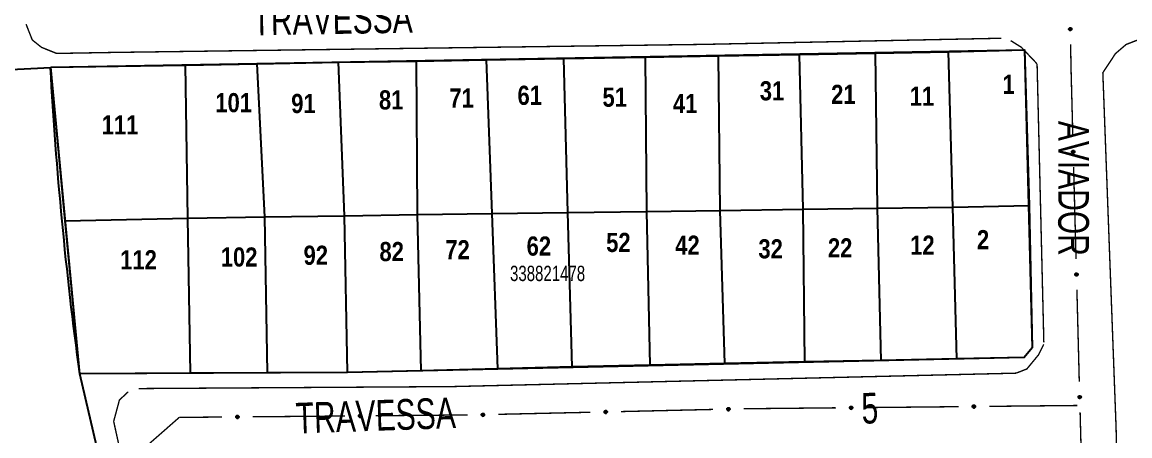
# Model space of a CAD drawing. Extents: x 204256 to 207861, y 4845615 to 4848347.
# Drawn here: x 204413.9 to 204558.3, y 4847284.3 to 4847338.3 of the extents above; entities that cross this region are included whole.
import ezdxf
from ezdxf.enums import TextEntityAlignment as Align

# ---------------------------------------------------------------- set-up
doc = ezdxf.new("R2010")
doc.units = 0
doc.header["$LTSCALE"] = 1.5
doc.header["$MEASUREMENT"] = 0
for name, color, linetype in [('CD-MALHA-LOTES', 40, 'CONTINUOUS'), ('CD_TXT_QUADRA', 7, 'CONTINUOUS'), ('RU-QUADRAS', 210, 'CONTINUOUS'), ('SV-EIXO-RUA-PAV', 20, 'CONTINUOUS'), ('SV-RUA-PAVIM-S-GUIA-C-GUIA', 7, 'CONTINUOUS'), ('SV-TXT-RUA-PAV-S-GUIA-C-GUIA', 7, 'CONTINUOUS'), ('Th_NmrPort', 7, 'CONTINUOUS')]:
    doc.layers.add(name, color=color, linetype=linetype)
doc.styles.add('ARIAL', font='ARIAL.TTF')
doc.styles.get("Standard").update_dxf_attribs({"font": 'swisscbo.ttf'})

msp = doc.modelspace()

# ---------------------------------------------------------------- linework, layer by layer
at = {"layer": 'CD-MALHA-LOTES', "linetype": 'Continuous', "flags": 128}
for points in [[(204534.62, 4847334.41), (204544.52, 4847334.67)], [(204544.52, 4847334.67), (204545.14, 4847314.36)], [(204455.13, 4847333.05), (204465.29, 4847333.22)], [(204465.29, 4847333.22), (204474.43, 4847333.38)], [(204465.43, 4847313.19), (204465.29, 4847333.22)], [(204474.43, 4847333.38), (204484.48, 4847333.55)], [(204475.15, 4847313.34), (204474.43, 4847333.38)], [(204484.48, 4847333.55), (204495.13, 4847333.73)], [(204485.04, 4847313.46), (204484.48, 4847333.55)], [(204495.13, 4847333.73), (204504.68, 4847333.9)], [(204495.31, 4847313.6), (204495.13, 4847333.73)], [(204504.68, 4847333.9), (204515.22, 4847334.08)], [(204504.88, 4847313.73), (204504.68, 4847333.9)], [(204515.22, 4847334.08), (204525.1, 4847334.25)], [(204515.68, 4847313.88), (204515.22, 4847334.08)], [(204525.1, 4847334.25), (204534.62, 4847334.41)], [(204525.38, 4847314.01), (204525.1, 4847334.25)], [(204535.21, 4847314.15), (204534.62, 4847334.41)], [(204417.62, 4847332.4), (204435.18, 4847332.7)], [(204419.51, 4847312.38), (204417.62, 4847332.4)], [(204435.18, 4847332.7), (204444.52, 4847332.86)], [(204435.51, 4847312.73), (204435.18, 4847332.7)], [(204444.52, 4847332.86), (204455.13, 4847333.05)], [(204445.51, 4847312.88), (204444.52, 4847332.86)], [(204455.9, 4847313.04), (204455.13, 4847333.05)], [(204535.21, 4847314.15), (204545.14, 4847314.36)], [(204545.14, 4847314.36), (204545.56, 4847295.82), (204544.49, 4847294.54), (204535.72, 4847294.4)], [(204445.51, 4847312.88), (204455.9, 4847313.04)], [(204455.9, 4847313.04), (204465.43, 4847313.19)], [(204456.3, 4847292.59), (204455.9, 4847313.04)], [(204465.43, 4847313.19), (204475.15, 4847313.34)], [(204465.92, 4847292.83), (204465.43, 4847313.19)], [(204475.15, 4847313.34), (204485.04, 4847313.46)], [(204475.89, 4847293.08), (204475.15, 4847313.34)], [(204485.04, 4847313.46), (204495.31, 4847313.6)], [(204485.58, 4847293.32), (204485.04, 4847313.46)], [(204495.31, 4847313.6), (204504.88, 4847313.73)], [(204495.77, 4847293.54), (204495.31, 4847313.6)], [(204504.88, 4847313.73), (204515.68, 4847313.88)], [(204505.48, 4847293.75), (204504.88, 4847313.73)], [(204515.68, 4847313.88), (204525.38, 4847314.01)], [(204515.92, 4847293.97), (204515.68, 4847313.88)], [(204525.38, 4847314.01), (204535.21, 4847314.15)], [(204525.87, 4847294.18), (204525.38, 4847314.01)], [(204535.72, 4847294.4), (204535.21, 4847314.15)], [(204419.51, 4847312.38), (204435.51, 4847312.73)], [(204421.4, 4847292.41), (204419.51, 4847312.38)], [(204435.51, 4847312.73), (204445.51, 4847312.88)], [(204435.85, 4847292.49), (204435.51, 4847312.73)], [(204445.86, 4847292.54), (204445.51, 4847312.88)], [(204525.87, 4847294.18), (204515.92, 4847293.97)], [(204535.72, 4847294.4), (204525.87, 4847294.18)], [(204465.92, 4847292.83), (204456.3, 4847292.59)], [(204475.89, 4847293.08), (204465.92, 4847292.83)], [(204485.58, 4847293.32), (204475.89, 4847293.08)], [(204495.77, 4847293.54), (204485.58, 4847293.32)], [(204505.48, 4847293.75), (204495.77, 4847293.54)], [(204515.92, 4847293.97), (204505.48, 4847293.75)], [(204435.85, 4847292.49), (204421.4, 4847292.41)], [(204445.86, 4847292.54), (204435.85, 4847292.49)], [(204456.3, 4847292.59), (204445.86, 4847292.54)]]:
    msp.add_lwpolyline(points, dxfattribs=at)
at = {"layer": 'RU-QUADRAS', "color": 6, "linetype": 'Continuous'}
msp.add_lwpolyline([(204387.44, 4847361.59), (204397.67, 4847296.07), (204408.44, 4847230.27), (204410.4, 4847214.76, 0.016314), (204417.77, 4847179.91), (204420.68, 4847169.53, 0.01877), (204432.62, 4847134.8), (204438.39, 4847122.59), (204468.64, 4847123.84), (204443.94, 4847188.17), (204443.21, 4847228.21), (204436.39, 4847228.03), (204421.41, 4847292.42, -0.019326), (204417.59, 4847332.34), (204411.6, 4847332.04, 0.014789), (204409.44, 4847395.43)], format="xyb", dxfattribs=at)
msp.add_lwpolyline([(204417.62, 4847332.4), (204544.52, 4847334.67), (204545.56, 4847295.82), (204544.49, 4847294.54), (204456.3, 4847292.59), (204421.4, 4847292.41)], close=True, dxfattribs=at)
at = {"layer": 'SV-EIXO-RUA-PAV'}
for points in [[(204550.61, 4847337.52), (204550.65, 4847337.49), (204550.67, 4847337.45), (204550.68, 4847337.42), (204550.68, 4847337.38), (204550.68, 4847337.35), (204550.67, 4847337.31), (204550.65, 4847337.27), (204550.62, 4847337.24), (204550.58, 4847337.22), (204550.55, 4847337.2), (204550.51, 4847337.2), (204550.48, 4847337.2), (204550.44, 4847337.21), (204550.4, 4847337.23), (204550.37, 4847337.27), (204550.34, 4847337.3), (204550.33, 4847337.34), (204550.33, 4847337.37), (204550.33, 4847337.41), (204550.34, 4847337.44), (204550.36, 4847337.48), (204550.4, 4847337.52), (204550.43, 4847337.54), (204550.47, 4847337.55), (204550.5, 4847337.55), (204550.54, 4847337.55), (204550.57, 4847337.54), (204550.61, 4847337.52)], [(204551, 4847321.53), (204551.03, 4847321.49), (204551.06, 4847321.46), (204551.07, 4847321.42), (204551.07, 4847321.39), (204551.07, 4847321.35), (204551.06, 4847321.32), (204551.04, 4847321.28), (204551.01, 4847321.24), (204550.97, 4847321.22), (204550.93, 4847321.21), (204550.9, 4847321.2), (204550.86, 4847321.21), (204550.83, 4847321.22), (204550.79, 4847321.24), (204550.76, 4847321.27), (204550.73, 4847321.31), (204550.72, 4847321.34), (204550.72, 4847321.38), (204550.72, 4847321.41), (204550.73, 4847321.45), (204550.75, 4847321.49), (204550.79, 4847321.52), (204550.82, 4847321.54), (204550.85, 4847321.55), (204550.89, 4847321.56), (204550.93, 4847321.56), (204550.96, 4847321.55), (204551, 4847321.53)], [(204551.42, 4847305.53), (204551.45, 4847305.5), (204551.48, 4847305.46), (204551.49, 4847305.43), (204551.49, 4847305.39), (204551.49, 4847305.36), (204551.48, 4847305.32), (204551.46, 4847305.29), (204551.43, 4847305.25), (204551.39, 4847305.23), (204551.36, 4847305.21), (204551.32, 4847305.21), (204551.29, 4847305.21), (204551.25, 4847305.22), (204551.21, 4847305.24), (204551.18, 4847305.28), (204551.15, 4847305.31), (204551.14, 4847305.35), (204551.14, 4847305.38), (204551.14, 4847305.42), (204551.15, 4847305.45), (204551.17, 4847305.49), (204551.21, 4847305.53), (204551.24, 4847305.55), (204551.28, 4847305.56), (204551.31, 4847305.56), (204551.35, 4847305.56), (204551.38, 4847305.55), (204551.42, 4847305.53)], [(204551.84, 4847289.54), (204551.88, 4847289.5), (204551.9, 4847289.47), (204551.91, 4847289.43), (204551.91, 4847289.4), (204551.91, 4847289.36), (204551.9, 4847289.33), (204551.88, 4847289.29), (204551.85, 4847289.26), (204551.81, 4847289.23), (204551.78, 4847289.22), (204551.74, 4847289.22), (204551.71, 4847289.22), (204551.67, 4847289.23), (204551.63, 4847289.25), (204551.6, 4847289.28), (204551.57, 4847289.32), (204551.56, 4847289.35), (204551.56, 4847289.39), (204551.56, 4847289.43), (204551.57, 4847289.46), (204551.59, 4847289.5), (204551.63, 4847289.53), (204551.66, 4847289.56), (204551.7, 4847289.57), (204551.73, 4847289.57), (204551.77, 4847289.57), (204551.8, 4847289.56), (204551.84, 4847289.54)], [(204441.82, 4847286.91), (204441.85, 4847286.95), (204441.89, 4847286.97), (204441.92, 4847286.98), (204441.96, 4847286.98), (204441.99, 4847286.98), (204442.03, 4847286.97), (204442.06, 4847286.95), (204442.1, 4847286.92), (204442.12, 4847286.88), (204442.13, 4847286.84), (204442.13, 4847286.81), (204442.13, 4847286.77), (204442.12, 4847286.74), (204442.1, 4847286.7), (204442.06, 4847286.67), (204442.03, 4847286.64), (204441.99, 4847286.64), (204441.96, 4847286.63), (204441.92, 4847286.63), (204441.89, 4847286.65), (204441.85, 4847286.67), (204441.82, 4847286.7), (204441.79, 4847286.74), (204441.78, 4847286.77), (204441.78, 4847286.81), (204441.78, 4847286.84), (204441.79, 4847286.88), (204441.82, 4847286.91)], [(204457.81, 4847287.05), (204457.85, 4847287.09), (204457.88, 4847287.11), (204457.92, 4847287.12), (204457.95, 4847287.12), (204457.99, 4847287.12), (204458.02, 4847287.11), (204458.06, 4847287.09), (204458.1, 4847287.05), (204458.12, 4847287.02), (204458.13, 4847286.98), (204458.13, 4847286.95), (204458.13, 4847286.91), (204458.12, 4847286.88), (204458.1, 4847286.84), (204458.06, 4847286.8), (204458.03, 4847286.78), (204457.99, 4847286.77), (204457.96, 4847286.77), (204457.92, 4847286.77), (204457.89, 4847286.78), (204457.85, 4847286.8), (204457.82, 4847286.84), (204457.79, 4847286.87), (204457.78, 4847286.91), (204457.78, 4847286.94), (204457.78, 4847286.98), (204457.79, 4847287.01), (204457.81, 4847287.05)], [(204473.81, 4847287.2), (204473.85, 4847287.24), (204473.88, 4847287.26), (204473.92, 4847287.27), (204473.95, 4847287.27), (204473.99, 4847287.27), (204474.02, 4847287.26), (204474.06, 4847287.24), (204474.09, 4847287.21), (204474.12, 4847287.17), (204474.13, 4847287.14), (204474.13, 4847287.1), (204474.13, 4847287.07), (204474.12, 4847287.03), (204474.1, 4847286.99), (204474.06, 4847286.96), (204474.03, 4847286.93), (204473.99, 4847286.92), (204473.96, 4847286.92), (204473.92, 4847286.92), (204473.89, 4847286.93), (204473.85, 4847286.95), (204473.82, 4847286.99), (204473.79, 4847287.02), (204473.78, 4847287.06), (204473.78, 4847287.09), (204473.78, 4847287.13), (204473.79, 4847287.16), (204473.81, 4847287.2)], [(204489.81, 4847287.56), (204489.84, 4847287.6), (204489.88, 4847287.62), (204489.91, 4847287.64), (204489.95, 4847287.64), (204489.98, 4847287.64), (204490.02, 4847287.63), (204490.05, 4847287.61), (204490.09, 4847287.57), (204490.11, 4847287.53), (204490.13, 4847287.5), (204490.13, 4847287.46), (204490.13, 4847287.43), (204490.12, 4847287.39), (204490.09, 4847287.36), (204490.06, 4847287.32), (204490.03, 4847287.3), (204489.99, 4847287.29), (204489.95, 4847287.28), (204489.92, 4847287.29), (204489.88, 4847287.3), (204489.85, 4847287.32), (204489.81, 4847287.35), (204489.79, 4847287.39), (204489.78, 4847287.42), (204489.78, 4847287.46), (204489.78, 4847287.49), (204489.79, 4847287.53), (204489.81, 4847287.56)], [(204505.8, 4847287.93), (204505.84, 4847287.96), (204505.87, 4847287.99), (204505.91, 4847288), (204505.94, 4847288), (204505.98, 4847288), (204506.01, 4847287.99), (204506.05, 4847287.97), (204506.09, 4847287.94), (204506.11, 4847287.9), (204506.12, 4847287.86), (204506.12, 4847287.83), (204506.12, 4847287.79), (204506.11, 4847287.76), (204506.09, 4847287.72), (204506.06, 4847287.69), (204506.02, 4847287.66), (204505.99, 4847287.65), (204505.95, 4847287.65), (204505.91, 4847287.65), (204505.88, 4847287.66), (204505.84, 4847287.68), (204505.81, 4847287.72), (204505.79, 4847287.75), (204505.77, 4847287.79), (204505.77, 4847287.82), (204505.77, 4847287.86), (204505.78, 4847287.89), (204505.8, 4847287.93)], [(204521.8, 4847288.11), (204521.84, 4847288.15), (204521.87, 4847288.17), (204521.91, 4847288.18), (204521.94, 4847288.18), (204521.98, 4847288.18), (204522.01, 4847288.17), (204522.05, 4847288.15), (204522.09, 4847288.12), (204522.11, 4847288.08), (204522.12, 4847288.04), (204522.12, 4847288.01), (204522.12, 4847287.97), (204522.11, 4847287.94), (204522.09, 4847287.9), (204522.05, 4847287.87), (204522.02, 4847287.84), (204521.98, 4847287.83), (204521.95, 4847287.83), (204521.91, 4847287.83), (204521.88, 4847287.85), (204521.84, 4847287.87), (204521.81, 4847287.9), (204521.78, 4847287.94), (204521.77, 4847287.97), (204521.77, 4847288.01), (204521.77, 4847288.04), (204521.78, 4847288.08), (204521.8, 4847288.11)], [(204537.8, 4847288.27), (204537.84, 4847288.3), (204537.87, 4847288.33), (204537.91, 4847288.34), (204537.94, 4847288.34), (204537.98, 4847288.34), (204538.01, 4847288.33), (204538.05, 4847288.31), (204538.09, 4847288.27), (204538.11, 4847288.23), (204538.12, 4847288.2), (204538.12, 4847288.16), (204538.12, 4847288.13), (204538.11, 4847288.09), (204538.09, 4847288.06), (204538.05, 4847288.02), (204538.02, 4847288), (204537.98, 4847287.99), (204537.95, 4847287.99), (204537.91, 4847287.99), (204537.88, 4847288), (204537.84, 4847288.02), (204537.81, 4847288.06), (204537.78, 4847288.09), (204537.77, 4847288.13), (204537.77, 4847288.16), (204537.77, 4847288.2), (204537.78, 4847288.23), (204537.8, 4847288.27)]]:
    msp.add_lwpolyline(points, close=True, dxfattribs=at)
for points in [[(204550.34, 4847337.44), (204550.37, 4847337.27)], [(204550.36, 4847337.48), (204550.4, 4847337.23)], [(204550.36, 4847337.46), (204550.39, 4847337.26)], [(204550.38, 4847337.5), (204550.42, 4847337.23)], [(204550.4, 4847337.52), (204550.44, 4847337.21)], [(204550.42, 4847337.53), (204550.46, 4847337.21)], [(204550.43, 4847337.54), (204550.48, 4847337.2)], [(204550.45, 4847337.54), (204550.49, 4847337.2)], [(204550.47, 4847337.55), (204550.51, 4847337.2)], [(204550.49, 4847337.55), (204550.53, 4847337.2)], [(204550.5, 4847337.55), (204550.55, 4847337.2)], [(204550.52, 4847337.55), (204550.56, 4847337.21)], [(204550.54, 4847337.55), (204550.58, 4847337.22)], [(204550.56, 4847337.54), (204550.6, 4847337.23)], [(204550.57, 4847337.54), (204550.62, 4847337.24)], [(204550.59, 4847337.53), (204550.63, 4847337.26)], [(204550.61, 4847337.52), (204550.65, 4847337.27)], [(204550.63, 4847337.5), (204550.66, 4847337.3)], [(204550.65, 4847337.49), (204550.67, 4847337.31)], [(204550.66, 4847337.47), (204550.68, 4847337.34)], [(204550.67, 4847337.45), (204550.68, 4847337.35)], [(204550.33, 4847337.41), (204550.34, 4847337.3)], [(204550.34, 4847337.42), (204550.36, 4847337.29)], [(204550.85, 4847321.55), (204550.9, 4847321.2)], [(204550.87, 4847321.55), (204550.91, 4847321.21)], [(204550.89, 4847321.56), (204550.93, 4847321.21)], [(204550.93, 4847321.56), (204550.97, 4847321.22)], [(204550.72, 4847321.41), (204550.73, 4847321.31)], [(204550.73, 4847321.45), (204550.76, 4847321.27)], [(204550.73, 4847321.43), (204550.74, 4847321.3)], [(204550.74, 4847321.46), (204550.77, 4847321.26)], [(204550.75, 4847321.49), (204550.79, 4847321.24)], [(204550.77, 4847321.5), (204550.81, 4847321.23)], [(204550.79, 4847321.52), (204550.83, 4847321.22)], [(204550.8, 4847321.53), (204550.85, 4847321.22)], [(204550.82, 4847321.54), (204550.86, 4847321.21)], [(204550.84, 4847321.55), (204550.88, 4847321.21)], [(204550.91, 4847321.55), (204550.95, 4847321.22)], [(204550.94, 4847321.55), (204550.99, 4847321.24)], [(204550.96, 4847321.55), (204551.01, 4847321.24)], [(204550.98, 4847321.54), (204551.02, 4847321.27)], [(204551, 4847321.53), (204551.04, 4847321.28)], [(204551.02, 4847321.51), (204551.05, 4847321.31)], [(204551.03, 4847321.49), (204551.06, 4847321.32)], [(204551.05, 4847321.47), (204551.06, 4847321.34)], [(204551.06, 4847321.46), (204551.07, 4847321.35)], [(204551.14, 4847305.42), (204551.15, 4847305.31)], [(204551.15, 4847305.45), (204551.18, 4847305.28)], [(204551.15, 4847305.43), (204551.16, 4847305.3)], [(204551.16, 4847305.47), (204551.19, 4847305.27)], [(204551.17, 4847305.49), (204551.21, 4847305.24)], [(204551.19, 4847305.5), (204551.23, 4847305.24)], [(204551.21, 4847305.53), (204551.25, 4847305.22)], [(204551.22, 4847305.54), (204551.27, 4847305.22)], [(204551.24, 4847305.55), (204551.29, 4847305.21)], [(204551.26, 4847305.55), (204551.3, 4847305.21)], [(204551.28, 4847305.56), (204551.32, 4847305.21)], [(204551.29, 4847305.56), (204551.33, 4847305.21)], [(204551.31, 4847305.56), (204551.36, 4847305.21)], [(204551.33, 4847305.56), (204551.37, 4847305.23)], [(204551.35, 4847305.56), (204551.39, 4847305.23)], [(204551.36, 4847305.55), (204551.41, 4847305.24)], [(204551.38, 4847305.55), (204551.43, 4847305.25)], [(204551.4, 4847305.54), (204551.44, 4847305.27)], [(204551.42, 4847305.53), (204551.46, 4847305.29)], [(204551.44, 4847305.51), (204551.47, 4847305.31)], [(204551.45, 4847305.5), (204551.48, 4847305.32)], [(204551.47, 4847305.48), (204551.48, 4847305.35)], [(204551.48, 4847305.46), (204551.49, 4847305.36)], [(204551.56, 4847289.43), (204551.57, 4847289.32)], [(204551.57, 4847289.46), (204551.6, 4847289.28)], [(204551.57, 4847289.44), (204551.59, 4847289.31)], [(204551.59, 4847289.5), (204551.63, 4847289.25)], [(204551.59, 4847289.47), (204551.62, 4847289.27)], [(204551.61, 4847289.51), (204551.65, 4847289.24)], [(204551.63, 4847289.53), (204551.67, 4847289.23)], [(204551.64, 4847289.54), (204551.69, 4847289.23)], [(204551.66, 4847289.56), (204551.71, 4847289.22)], [(204551.68, 4847289.56), (204551.72, 4847289.22)], [(204551.7, 4847289.57), (204551.74, 4847289.22)], [(204551.71, 4847289.56), (204551.76, 4847289.22)], [(204551.73, 4847289.57), (204551.78, 4847289.22)], [(204551.75, 4847289.56), (204551.8, 4847289.23)], [(204551.77, 4847289.57), (204551.81, 4847289.23)], [(204551.79, 4847289.56), (204551.83, 4847289.25)], [(204551.8, 4847289.56), (204551.85, 4847289.26)], [(204551.82, 4847289.55), (204551.86, 4847289.28)], [(204551.84, 4847289.54), (204551.88, 4847289.29)], [(204551.86, 4847289.52), (204551.89, 4847289.32)], [(204551.88, 4847289.5), (204551.9, 4847289.33)], [(204551.89, 4847289.48), (204551.91, 4847289.35)], [(204551.9, 4847289.47), (204551.91, 4847289.36)], [(204441.79, 4847286.88), (204442.1, 4847286.92)], [(204441.8, 4847286.89), (204442.08, 4847286.93)], [(204441.82, 4847286.91), (204442.06, 4847286.95)], [(204441.83, 4847286.93), (204442.04, 4847286.96)], [(204441.85, 4847286.95), (204442.03, 4847286.97)], [(204441.87, 4847286.96), (204442, 4847286.98)], [(204441.89, 4847286.97), (204441.99, 4847286.98)], [(204457.78, 4847286.98), (204458.12, 4847287.02)], [(204457.78, 4847286.94), (204458.13, 4847286.98)], [(204457.78, 4847286.93), (204458.13, 4847286.96)], [(204457.78, 4847286.91), (204458.13, 4847286.95)], [(204457.79, 4847287.01), (204458.1, 4847287.05)], [(204457.79, 4847287), (204458.1, 4847287.04)], [(204457.79, 4847286.96), (204458.12, 4847287)], [(204457.79, 4847286.89), (204458.13, 4847286.93)], [(204457.79, 4847286.87), (204458.13, 4847286.91)], [(204457.8, 4847287.03), (204458.08, 4847287.07)], [(204457.81, 4847287.05), (204458.06, 4847287.09)], [(204457.83, 4847287.07), (204458.04, 4847287.1)], [(204457.85, 4847287.09), (204458.02, 4847287.11)], [(204457.87, 4847287.1), (204458, 4847287.11)], [(204457.88, 4847287.11), (204457.99, 4847287.12)], [(204473.78, 4847287.13), (204474.12, 4847287.17)], [(204473.78, 4847287.11), (204474.12, 4847287.15)], [(204473.78, 4847287.09), (204474.13, 4847287.14)], [(204473.78, 4847287.07), (204474.13, 4847287.11)], [(204473.78, 4847287.06), (204474.13, 4847287.1)], [(204473.79, 4847287.16), (204474.09, 4847287.21)], [(204473.79, 4847287.15), (204474.1, 4847287.19)], [(204473.79, 4847287.04), (204474.13, 4847287.08)], [(204473.79, 4847287.02), (204474.13, 4847287.07)], [(204473.8, 4847287.18), (204474.07, 4847287.22)], [(204473.81, 4847287.2), (204474.06, 4847287.24)], [(204473.81, 4847287), (204474.12, 4847287.05)], [(204473.82, 4847286.99), (204474.12, 4847287.03)], [(204473.83, 4847287.22), (204474.03, 4847287.25)], [(204473.84, 4847286.97), (204474.11, 4847287.01)], [(204473.85, 4847287.24), (204474.02, 4847287.26)], [(204473.85, 4847286.95), (204474.1, 4847286.99)], [(204473.87, 4847287.25), (204474, 4847287.26)], [(204473.88, 4847287.26), (204473.99, 4847287.27)], [(204473.88, 4847286.95), (204474.07, 4847286.97)], [(204473.89, 4847286.93), (204474.06, 4847286.96)], [(204473.91, 4847286.93), (204474.04, 4847286.94)], [(204473.92, 4847286.92), (204474.03, 4847286.93)], [(204489.78, 4847287.49), (204490.11, 4847287.53)], [(204489.78, 4847287.48), (204490.11, 4847287.52)], [(204489.78, 4847287.46), (204490.13, 4847287.5)], [(204489.78, 4847287.44), (204490.13, 4847287.48)], [(204489.78, 4847287.42), (204490.13, 4847287.46)], [(204489.79, 4847287.53), (204490.09, 4847287.57)], [(204489.79, 4847287.51), (204490.1, 4847287.55)], [(204489.79, 4847287.4), (204490.12, 4847287.45)], [(204489.79, 4847287.39), (204490.13, 4847287.43)], [(204489.8, 4847287.54), (204490.07, 4847287.59)], [(204489.8, 4847287.37), (204490.12, 4847287.41)], [(204489.81, 4847287.56), (204490.05, 4847287.61)], [(204489.81, 4847287.35), (204490.12, 4847287.39)], [(204489.83, 4847287.58), (204490.03, 4847287.62)], [(204489.83, 4847287.34), (204490.1, 4847287.38)], [(204489.84, 4847287.6), (204490.02, 4847287.63)], [(204489.85, 4847287.32), (204490.09, 4847287.36)], [(204489.86, 4847287.61), (204489.99, 4847287.63)], [(204489.87, 4847287.31), (204490.07, 4847287.34)], [(204489.88, 4847287.62), (204489.98, 4847287.64)], [(204489.88, 4847287.3), (204490.06, 4847287.32)], [(204489.91, 4847287.29), (204490.04, 4847287.31)], [(204489.92, 4847287.29), (204490.03, 4847287.3)], [(204505.77, 4847287.86), (204506.11, 4847287.9)], [(204505.77, 4847287.82), (204506.12, 4847287.86)], [(204505.77, 4847287.79), (204506.12, 4847287.83)], [(204505.78, 4847287.89), (204506.09, 4847287.94)], [(204505.78, 4847287.87), (204506.09, 4847287.92)], [(204505.78, 4847287.84), (204506.11, 4847287.88)], [(204505.78, 4847287.8), (204506.12, 4847287.84)], [(204505.78, 4847287.77), (204506.12, 4847287.81)], [(204505.79, 4847287.91), (204506.06, 4847287.95)], [(204505.79, 4847287.75), (204506.12, 4847287.79)], [(204505.8, 4847287.93), (204506.05, 4847287.97)], [(204505.8, 4847287.73), (204506.11, 4847287.78)], [(204505.81, 4847287.72), (204506.11, 4847287.76)], [(204505.82, 4847287.95), (204506.02, 4847287.98)], [(204505.83, 4847287.7), (204506.1, 4847287.74)], [(204505.84, 4847287.96), (204506.01, 4847287.99)], [(204505.84, 4847287.68), (204506.09, 4847287.72)], [(204505.86, 4847287.98), (204505.99, 4847287.99)], [(204505.87, 4847287.99), (204505.98, 4847288)], [(204505.87, 4847287.67), (204506.07, 4847287.7)], [(204505.88, 4847287.66), (204506.06, 4847287.69)], [(204505.9, 4847287.66), (204506.03, 4847287.67)], [(204505.91, 4847287.65), (204506.02, 4847287.66)], [(204521.77, 4847288.04), (204522.11, 4847288.08)], [(204521.77, 4847288.01), (204522.12, 4847288.04)], [(204521.77, 4847287.99), (204522.12, 4847288.02)], [(204521.77, 4847287.97), (204522.12, 4847288.01)], [(204521.78, 4847288.08), (204522.09, 4847288.12)], [(204521.78, 4847288.06), (204522.09, 4847288.1)], [(204521.78, 4847288.02), (204522.11, 4847288.06)], [(204521.78, 4847287.95), (204522.12, 4847287.99)], [(204521.78, 4847287.94), (204522.12, 4847287.97)], [(204521.79, 4847288.09), (204522.06, 4847288.13)], [(204521.8, 4847288.11), (204522.05, 4847288.15)], [(204521.8, 4847287.92), (204522.11, 4847287.96)], [(204521.81, 4847287.9), (204522.11, 4847287.94)], [(204521.82, 4847288.13), (204522.02, 4847288.16)], [(204521.83, 4847287.88), (204522.1, 4847287.92)], [(204521.84, 4847288.15), (204522.01, 4847288.17)], [(204521.84, 4847287.87), (204522.09, 4847287.9)], [(204521.86, 4847288.16), (204521.99, 4847288.18)], [(204521.86, 4847287.86), (204522.06, 4847287.88)], [(204521.87, 4847288.17), (204521.98, 4847288.18)], [(204521.88, 4847287.85), (204522.05, 4847287.87)], [(204521.9, 4847287.84), (204522.03, 4847287.86)], [(204521.91, 4847287.83), (204522.02, 4847287.84)], [(204537.77, 4847288.2), (204538.11, 4847288.23)], [(204537.77, 4847288.18), (204538.11, 4847288.22)], [(204537.77, 4847288.16), (204538.12, 4847288.2)], [(204537.77, 4847288.14), (204538.12, 4847288.18)], [(204537.77, 4847288.13), (204538.12, 4847288.16)], [(204537.78, 4847288.23), (204538.09, 4847288.27)], [(204537.78, 4847288.21), (204538.09, 4847288.25)], [(204537.78, 4847288.11), (204538.12, 4847288.15)], [(204537.78, 4847288.09), (204538.12, 4847288.13)], [(204537.79, 4847288.25), (204538.06, 4847288.29)], [(204537.8, 4847288.27), (204538.05, 4847288.31)], [(204537.8, 4847288.07), (204538.11, 4847288.11)], [(204537.81, 4847288.06), (204538.11, 4847288.09)], [(204537.82, 4847288.29), (204538.02, 4847288.32)], [(204537.83, 4847288.04), (204538.09, 4847288.08)], [(204537.84, 4847288.3), (204538.01, 4847288.33)], [(204537.84, 4847288.02), (204538.09, 4847288.06)], [(204537.86, 4847288.32), (204537.99, 4847288.33)], [(204537.86, 4847288.01), (204538.06, 4847288.04)], [(204537.87, 4847288.33), (204537.98, 4847288.34)], [(204537.88, 4847288), (204538.05, 4847288.02)], [(204537.9, 4847288), (204538.03, 4847288.01)], [(204537.91, 4847287.99), (204538.02, 4847288)], [(204441.78, 4847286.84), (204442.12, 4847286.88)], [(204441.78, 4847286.81), (204442.13, 4847286.84)], [(204441.78, 4847286.77), (204442.13, 4847286.81)], [(204441.79, 4847286.86), (204442.1, 4847286.9)], [(204441.79, 4847286.83), (204442.12, 4847286.86)], [(204441.79, 4847286.79), (204442.13, 4847286.82)], [(204441.79, 4847286.75), (204442.13, 4847286.79)], [(204441.79, 4847286.74), (204442.13, 4847286.77)], [(204441.81, 4847286.72), (204442.12, 4847286.76)], [(204441.82, 4847286.7), (204442.12, 4847286.74)], [(204441.84, 4847286.69), (204442.11, 4847286.72)], [(204441.85, 4847286.67), (204442.1, 4847286.7)], [(204441.87, 4847286.66), (204442.07, 4847286.68)], [(204441.89, 4847286.65), (204442.06, 4847286.67)], [(204441.91, 4847286.64), (204442.04, 4847286.66)], [(204441.92, 4847286.63), (204442.03, 4847286.64)], [(204457.81, 4847286.85), (204458.12, 4847286.89)], [(204457.82, 4847286.84), (204458.12, 4847286.88)], [(204457.84, 4847286.82), (204458.11, 4847286.86)], [(204457.85, 4847286.8), (204458.1, 4847286.84)], [(204457.87, 4847286.8), (204458.07, 4847286.82)], [(204457.89, 4847286.78), (204458.06, 4847286.8)], [(204457.91, 4847286.78), (204458.04, 4847286.79)], [(204457.92, 4847286.77), (204458.03, 4847286.78)]]:
    msp.add_lwpolyline(points, dxfattribs=at)
at = {"layer": 'SV-EIXO-RUA-PAV', "const_width": 0.18}
for points in [[(204550.54, 4847335.38), (204550.61, 4847332.38)], [(204550.61, 4847332.38), (204550.62, 4847331.69)], [(204550.62, 4847331.69), (204550.84, 4847323.38)], [(204550.94, 4847319.38), (204551.26, 4847307.38)], [(204551.37, 4847303.39), (204551.68, 4847291.39)], [(204539.95, 4847288.18), (204550.95, 4847288.29)], [(204550.95, 4847288.29), (204551.43, 4847288.29)], [(204443.96, 4847286.82), (204455.96, 4847286.92)], [(204459.96, 4847286.96), (204471.96, 4847287.06)], [(204475.96, 4847287.14), (204487.95, 4847287.41)], [(204491.95, 4847287.5), (204503.95, 4847287.78)], [(204507.95, 4847287.87), (204508.05, 4847287.87)], [(204508.05, 4847287.87), (204519.95, 4847287.99)], [(204523.95, 4847288.02), (204535.95, 4847288.14)], [(204551.79, 4847287.39), (204552.1, 4847275.4)], [(204430.51, 4847283.35), (204434.06, 4847286.46)], [(204434.06, 4847286.46), (204434.38, 4847286.74)], [(204434.38, 4847286.74), (204439.96, 4847286.79)]]:
    msp.add_lwpolyline(points, dxfattribs=at)
at = {"layer": 'SV-RUA-PAVIM-S-GUIA-C-GUIA', "const_width": 0.18}
for points in [[(204418.4, 4847334.21), (204416.43, 4847335), (204415.22, 4847335.97), (204414.41, 4847338.03)], [(204541.51, 4847336.19), (204502.71, 4847335.39)], [(204554.75, 4847331.69), (204556.39, 4847334.18), (204557.77, 4847335.37), (204559.44, 4847336.02)], [(204502.71, 4847335.39), (204425.73, 4847334.34)], [(204546.18, 4847332.85), (204544.12, 4847335.02), (204542.74, 4847335.88)], [(204425.73, 4847334.34), (204418.4, 4847334.21)], [(204547.06, 4847296.54), (204546.18, 4847332.85)], [(204556.48, 4847285.3), (204554.75, 4847331.69)], [(204543.45, 4847292.51), (204544.85, 4847293.06), (204546.36, 4847294.89), (204547.04, 4847296.26)], [(204469.98, 4847290.76), (204543.45, 4847292.51)], [(204425.83, 4847286.22), (204426.58, 4847289.01), (204427.74, 4847290.09)], [(204429.08, 4847290.5), (204469.98, 4847290.76)], [(204436.95, 4847235.77), (204425.83, 4847286.22)], [(204557.67, 4847228.06), (204556.48, 4847285.3)]]:
    msp.add_lwpolyline(points, dxfattribs=at)

# ---------------------------------------------------------------- texts
at = {"layer": 'CD_TXT_QUADRA', "linetype": 'Continuous', "style": 'ARIAL', "width": 0.7}
msp.add_text('338821478', height=2, dxfattribs=at).set_placement((204477.49, 4847304.52))
at = {"layer": 'SV-TXT-RUA-PAV-S-GUIA-C-GUIA', "style": 'ARIAL', "width": 0.7}
for s, rotation, p in [('TRAVESSA', 1, (204443.96, 4847336.56)), ('AVIADOR', 270, (204548.94, 4847325.41)), ('5', 2, (204523.36, 4847285.91)), ('TRAVESSA', 2, (204449.62, 4847284.63))]:
    msp.add_text(s, height=4, rotation=rotation, dxfattribs=at).set_placement(p)
at = {"layer": 'Th_NmrPort', "color": 1}
for s, p in [('31', (204510.04, 4847329.34)), ('1', (204541.68, 4847330.18)), ('101', (204439.08, 4847327.79)), ('91', (204448.97, 4847327.68)), ('81', (204460.41, 4847328.15)), ('71', (204469.58, 4847328.39)), ('61', (204478.46, 4847328.75)), ('51', (204489.54, 4847328.51)), ('41', (204498.72, 4847327.68)), ('21', (204519.34, 4847328.87)), ('11', (204529.58, 4847328.63)), ('111', (204424.27, 4847324.89)), ('62', (204479.65, 4847309.09)), ('52', (204490.02, 4847309.56)), ('42', (204499.02, 4847309.2)), ('32', (204509.86, 4847308.73)), ('22', (204518.92, 4847308.85)), ('12', (204529.64, 4847309.2)), ('2', (204538.34, 4847309.92)), ('112', (204426.68, 4847307.3)), ('102', (204439.79, 4847307.66)), ('92', (204450.58, 4847307.89)), ('82', (204460.47, 4847308.37)), ('72', (204469.05, 4847308.61))]:
    msp.add_text(s, height=2.5, dxfattribs=at).set_placement(p, align=Align.MIDDLE_LEFT)

doc.saveas('drawing.dxf')
